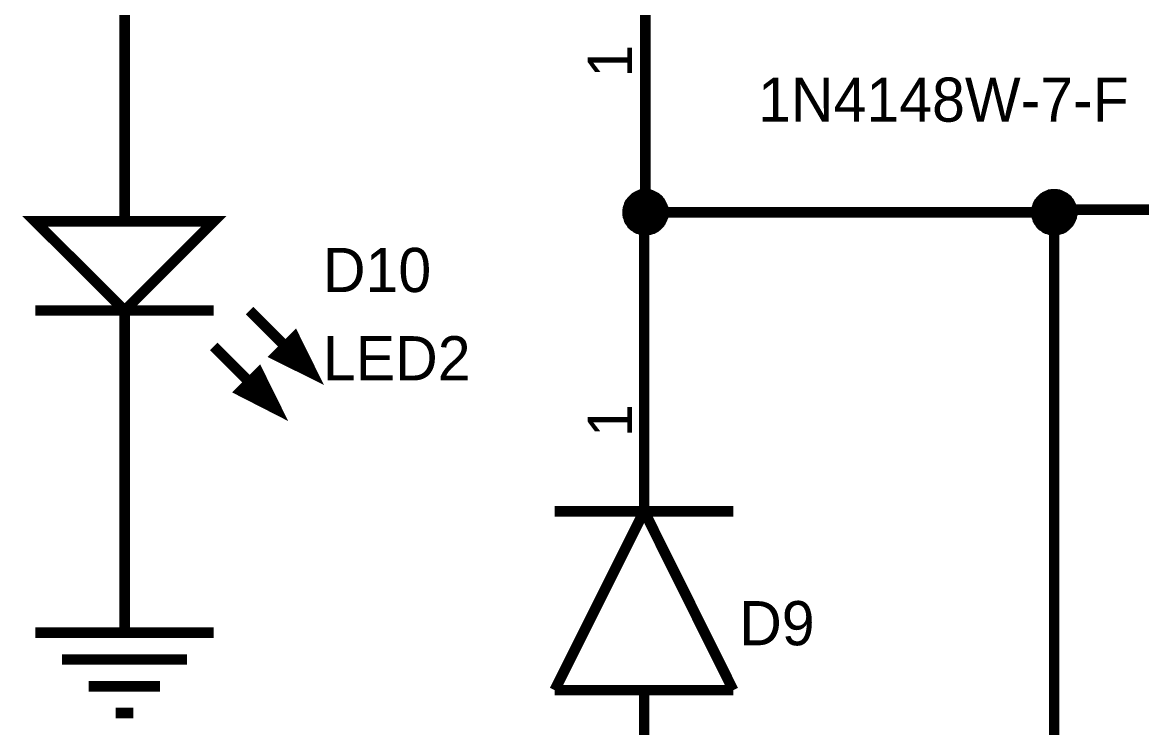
# Model space of a CAD drawing. Header units: millimetres. Extents: x 0 to 800, y 0 to 567.
# Drawn here: x 187.86 to 219.66, y 294.22 to 314.25 of the extents above; entities that cross this region are included whole.
import ezdxf

# ---------------------------------------------------------------- set-up
doc = ezdxf.new("R2010")
doc.units = ezdxf.units.MM
doc.layers.add('Sheet', color=255, linetype='Continuous')

msp = doc.modelspace()

# ---------------------------------------------------------------- linework, layer by layer
at = {"layer": 'Sheet'}
for points, const_width in [([(205.558, 315.576), (205.558, 310.492)], 0.3), ([(190.763, 313.684), (190.763, 314.949)], 0.3), ([(190.763, 308.599), (190.763, 313.684)], 0.3), ([(225.045, 313.392), (225.045, 308.935), (217.172, 308.935), (217.172, 308.857), (217.172, 258.056), (217.172, 241), (222.01, 241)], 0.3), ([(205.558, 310.492), (205.558, 308.857)], 0.3), ([(205.054, 308.857), (205.054, 308.879), (205.054, 308.913), (205.065, 308.935), (205.065, 308.957), (205.065, 308.98), (205.076, 309.013), (205.087, 309.036), (205.098, 309.058), (205.098, 309.081), (205.11, 309.103), (205.121, 309.125), (205.143, 309.148), (205.154, 309.159), (205.166, 309.181), (205.188, 309.204), (205.199, 309.215), (205.222, 309.237), (205.233, 309.249), (205.255, 309.271), (205.278, 309.282), (205.3, 309.293), (205.311, 309.305), (205.334, 309.316), (205.356, 309.327), (205.378, 309.338), (205.412, 309.349), (205.434, 309.361), (205.457, 309.361), (205.479, 309.361), (205.502, 309.372), (205.535, 309.372), (205.558, 309.372)], 0.3), ([(205.054, 308.857), (205.054, 308.879), (205.054, 308.913), (205.065, 308.935), (205.065, 308.957), (205.065, 308.98), (205.076, 309.013), (205.087, 309.036), (205.098, 309.058), (205.098, 309.081), (205.11, 309.103), (205.121, 309.125), (205.143, 309.148), (205.154, 309.159), (205.166, 309.181), (205.188, 309.204), (205.199, 309.215), (205.222, 309.237), (205.233, 309.249), (205.255, 309.271), (205.278, 309.282), (205.3, 309.293), (205.311, 309.305), (205.334, 309.316), (205.356, 309.327), (205.378, 309.338), (205.412, 309.349), (205.434, 309.361), (205.457, 309.361), (205.479, 309.361), (205.502, 309.372), (205.535, 309.372), (205.558, 309.372)], 0.3), ([(205.054, 308.857), (205.054, 308.879), (205.054, 308.913), (205.065, 308.935), (205.065, 308.957), (205.065, 308.98), (205.076, 309.013), (205.087, 309.036), (205.098, 309.058), (205.098, 309.081), (205.11, 309.103), (205.121, 309.125), (205.143, 309.148), (205.154, 309.159), (205.166, 309.181), (205.188, 309.204), (205.199, 309.215), (205.222, 309.237), (205.233, 309.249), (205.255, 309.271), (205.278, 309.282), (205.3, 309.293), (205.311, 309.305), (205.334, 309.316), (205.356, 309.327), (205.378, 309.338), (205.412, 309.349), (205.434, 309.361), (205.457, 309.361), (205.479, 309.361), (205.502, 309.372), (205.535, 309.372), (205.558, 309.372)], 0.3), ([(205.054, 308.857), (205.054, 308.879), (205.054, 308.913), (205.065, 308.935), (205.065, 308.957), (205.065, 308.98), (205.076, 309.013), (205.087, 309.036), (205.098, 309.058), (205.098, 309.081), (205.11, 309.103), (205.121, 309.125), (205.143, 309.148), (205.154, 309.159), (205.166, 309.181), (205.188, 309.204), (205.199, 309.215), (205.222, 309.237), (205.233, 309.249), (205.255, 309.271), (205.278, 309.282), (205.3, 309.293), (205.311, 309.305), (205.334, 309.316), (205.356, 309.327), (205.378, 309.338), (205.412, 309.349), (205.434, 309.361), (205.457, 309.361), (205.479, 309.361), (205.502, 309.372), (205.535, 309.372), (205.558, 309.372)], 0.3), ([(205.054, 308.857), (205.054, 308.879), (205.054, 308.913), (205.065, 308.935), (205.065, 308.957), (205.065, 308.98), (205.076, 309.013), (205.087, 309.036), (205.098, 309.058), (205.098, 309.081), (205.11, 309.103), (205.121, 309.125), (205.143, 309.148), (205.154, 309.159), (205.166, 309.181), (205.188, 309.204), (205.199, 309.215), (205.222, 309.237), (205.233, 309.249), (205.255, 309.271), (205.278, 309.282), (205.3, 309.293), (205.311, 309.305), (205.334, 309.316), (205.356, 309.327), (205.378, 309.338), (205.412, 309.349), (205.434, 309.361), (205.457, 309.361), (205.479, 309.361), (205.502, 309.372), (205.535, 309.372), (205.558, 309.372)], 0.0991), ([(205.054, 308.857), (205.054, 308.879), (205.054, 308.913), (205.065, 308.935), (205.065, 308.957), (205.065, 308.98), (205.076, 309.013), (205.087, 309.036), (205.098, 309.058), (205.098, 309.081), (205.11, 309.103), (205.121, 309.125), (205.143, 309.148), (205.154, 309.159), (205.166, 309.181), (205.188, 309.204), (205.199, 309.215), (205.222, 309.237), (205.233, 309.249), (205.255, 309.271), (205.278, 309.282), (205.3, 309.293), (205.311, 309.305), (205.334, 309.316), (205.356, 309.327), (205.378, 309.338), (205.412, 309.349), (205.434, 309.361), (205.457, 309.361), (205.479, 309.361), (205.502, 309.372), (205.535, 309.372), (205.558, 309.372)], 0.0991), ([(205.054, 308.857), (205.054, 308.879), (205.054, 308.913), (205.065, 308.935), (205.065, 308.957), (205.065, 308.98), (205.076, 309.013), (205.087, 309.036), (205.098, 309.058), (205.098, 309.081), (205.11, 309.103), (205.121, 309.125), (205.143, 309.148), (205.154, 309.159), (205.166, 309.181), (205.188, 309.204), (205.199, 309.215), (205.222, 309.237), (205.233, 309.249), (205.255, 309.271), (205.278, 309.282), (205.3, 309.293), (205.311, 309.305), (205.334, 309.316), (205.356, 309.327), (205.378, 309.338), (205.412, 309.349), (205.434, 309.361), (205.457, 309.361), (205.479, 309.361), (205.502, 309.372), (205.535, 309.372), (205.558, 309.372)], 0.0991), ([(205.054, 308.857), (205.054, 308.879), (205.054, 308.913), (205.065, 308.935), (205.065, 308.957), (205.065, 308.98), (205.076, 309.013), (205.087, 309.036), (205.098, 309.058), (205.098, 309.081), (205.11, 309.103), (205.121, 309.125), (205.143, 309.148), (205.154, 309.159), (205.166, 309.181), (205.188, 309.204), (205.199, 309.215), (205.222, 309.237), (205.233, 309.249), (205.255, 309.271), (205.278, 309.282), (205.3, 309.293), (205.311, 309.305), (205.334, 309.316), (205.356, 309.327), (205.378, 309.338), (205.412, 309.349), (205.434, 309.361), (205.457, 309.361), (205.479, 309.361), (205.502, 309.372), (205.535, 309.372), (205.558, 309.372)], 0.0991), ([(205.558, 309.372), (205.558, 309.372)], 0.3), ([(205.558, 309.372), (205.58, 309.372), (205.614, 309.372), (205.636, 309.361), (205.658, 309.361), (205.681, 309.361), (205.714, 309.349), (205.737, 309.338), (205.759, 309.327), (205.782, 309.316), (205.804, 309.305), (205.826, 309.293), (205.849, 309.282), (205.86, 309.271), (205.882, 309.249), (205.905, 309.237), (205.916, 309.215), (205.938, 309.204), (205.95, 309.181), (205.972, 309.159), (205.983, 309.148), (205.994, 309.125), (206.006, 309.103), (206.017, 309.081), (206.028, 309.058), (206.039, 309.036), (206.05, 309.013), (206.062, 308.98), (206.062, 308.957), (206.062, 308.935), (206.073, 308.913), (206.073, 308.879), (206.073, 308.857)], 0.3), ([(205.558, 309.372), (205.558, 309.372)], 0.3), ([(205.558, 309.372), (205.58, 309.372), (205.614, 309.372), (205.636, 309.361), (205.658, 309.361), (205.681, 309.361), (205.714, 309.349), (205.737, 309.338), (205.759, 309.327), (205.782, 309.316), (205.804, 309.305), (205.826, 309.293), (205.849, 309.282), (205.86, 309.271), (205.882, 309.249), (205.905, 309.237), (205.916, 309.215), (205.938, 309.204), (205.95, 309.181), (205.972, 309.159), (205.983, 309.148), (205.994, 309.125), (206.006, 309.103), (206.017, 309.081), (206.028, 309.058), (206.039, 309.036), (206.05, 309.013), (206.062, 308.98), (206.062, 308.957), (206.062, 308.935), (206.073, 308.913), (206.073, 308.879), (206.073, 308.857)], 0.3), ([(205.558, 309.372), (205.558, 309.372)], 0.3), ([(205.558, 309.372), (205.58, 309.372), (205.614, 309.372), (205.636, 309.361), (205.658, 309.361), (205.681, 309.361), (205.714, 309.349), (205.737, 309.338), (205.759, 309.327), (205.782, 309.316), (205.804, 309.305), (205.826, 309.293), (205.849, 309.282), (205.86, 309.271), (205.882, 309.249), (205.905, 309.237), (205.916, 309.215), (205.938, 309.204), (205.95, 309.181), (205.972, 309.159), (205.983, 309.148), (205.994, 309.125), (206.006, 309.103), (206.017, 309.081), (206.028, 309.058), (206.039, 309.036), (206.05, 309.013), (206.062, 308.98), (206.062, 308.957), (206.062, 308.935), (206.073, 308.913), (206.073, 308.879), (206.073, 308.857)], 0.3), ([(205.558, 309.372), (205.558, 309.372)], 0.3), ([(205.558, 309.372), (205.58, 309.372), (205.614, 309.372), (205.636, 309.361), (205.658, 309.361), (205.681, 309.361), (205.714, 309.349), (205.737, 309.338), (205.759, 309.327), (205.782, 309.316), (205.804, 309.305), (205.826, 309.293), (205.849, 309.282), (205.86, 309.271), (205.882, 309.249), (205.905, 309.237), (205.916, 309.215), (205.938, 309.204), (205.95, 309.181), (205.972, 309.159), (205.983, 309.148), (205.994, 309.125), (206.006, 309.103), (206.017, 309.081), (206.028, 309.058), (206.039, 309.036), (206.05, 309.013), (206.062, 308.98), (206.062, 308.957), (206.062, 308.935), (206.073, 308.913), (206.073, 308.879), (206.073, 308.857)], 0.3), ([(205.558, 309.372), (205.558, 309.372)], 0.0991), ([(205.558, 309.372), (205.58, 309.372), (205.614, 309.372), (205.636, 309.361), (205.658, 309.361), (205.681, 309.361), (205.714, 309.349), (205.737, 309.338), (205.759, 309.327), (205.782, 309.316), (205.804, 309.305), (205.826, 309.293), (205.849, 309.282), (205.86, 309.271), (205.882, 309.249), (205.905, 309.237), (205.916, 309.215), (205.938, 309.204), (205.95, 309.181), (205.972, 309.159), (205.983, 309.148), (205.994, 309.125), (206.006, 309.103), (206.017, 309.081), (206.028, 309.058), (206.039, 309.036), (206.05, 309.013), (206.062, 308.98), (206.062, 308.957), (206.062, 308.935), (206.073, 308.913), (206.073, 308.879), (206.073, 308.857)], 0.0991), ([(205.558, 309.372), (205.558, 309.372)], 0.0991), ([(205.558, 309.372), (205.58, 309.372), (205.614, 309.372), (205.636, 309.361), (205.658, 309.361), (205.681, 309.361), (205.714, 309.349), (205.737, 309.338), (205.759, 309.327), (205.782, 309.316), (205.804, 309.305), (205.826, 309.293), (205.849, 309.282), (205.86, 309.271), (205.882, 309.249), (205.905, 309.237), (205.916, 309.215), (205.938, 309.204), (205.95, 309.181), (205.972, 309.159), (205.983, 309.148), (205.994, 309.125), (206.006, 309.103), (206.017, 309.081), (206.028, 309.058), (206.039, 309.036), (206.05, 309.013), (206.062, 308.98), (206.062, 308.957), (206.062, 308.935), (206.073, 308.913), (206.073, 308.879), (206.073, 308.857)], 0.0991), ([(205.558, 309.372), (205.558, 309.372)], 0.0991), ([(205.558, 309.372), (205.58, 309.372), (205.614, 309.372), (205.636, 309.361), (205.658, 309.361), (205.681, 309.361), (205.714, 309.349), (205.737, 309.338), (205.759, 309.327), (205.782, 309.316), (205.804, 309.305), (205.826, 309.293), (205.849, 309.282), (205.86, 309.271), (205.882, 309.249), (205.905, 309.237), (205.916, 309.215), (205.938, 309.204), (205.95, 309.181), (205.972, 309.159), (205.983, 309.148), (205.994, 309.125), (206.006, 309.103), (206.017, 309.081), (206.028, 309.058), (206.039, 309.036), (206.05, 309.013), (206.062, 308.98), (206.062, 308.957), (206.062, 308.935), (206.073, 308.913), (206.073, 308.879), (206.073, 308.857)], 0.0991), ([(205.558, 309.372), (205.558, 309.372)], 0.0991), ([(205.558, 309.372), (205.58, 309.372), (205.614, 309.372), (205.636, 309.361), (205.658, 309.361), (205.681, 309.361), (205.714, 309.349), (205.737, 309.338), (205.759, 309.327), (205.782, 309.316), (205.804, 309.305), (205.826, 309.293), (205.849, 309.282), (205.86, 309.271), (205.882, 309.249), (205.905, 309.237), (205.916, 309.215), (205.938, 309.204), (205.95, 309.181), (205.972, 309.159), (205.983, 309.148), (205.994, 309.125), (206.006, 309.103), (206.017, 309.081), (206.028, 309.058), (206.039, 309.036), (206.05, 309.013), (206.062, 308.98), (206.062, 308.957), (206.062, 308.935), (206.073, 308.913), (206.073, 308.879), (206.073, 308.857)], 0.0991), ([(216.668, 308.857), (216.668, 308.879), (216.668, 308.913), (216.679, 308.935), (216.679, 308.957), (216.679, 308.98), (216.69, 309.013), (216.701, 309.036), (216.712, 309.058), (216.712, 309.081), (216.724, 309.103), (216.735, 309.125), (216.757, 309.148), (216.768, 309.159), (216.78, 309.181), (216.802, 309.204), (216.813, 309.215), (216.836, 309.237), (216.847, 309.249), (216.869, 309.271), (216.892, 309.282), (216.914, 309.293), (216.925, 309.305), (216.948, 309.316), (216.97, 309.327), (216.992, 309.338), (217.026, 309.349), (217.048, 309.361), (217.071, 309.361), (217.093, 309.361), (217.116, 309.372), (217.149, 309.372), (217.172, 309.372)], 0.3), ([(216.668, 308.857), (216.668, 308.879), (216.668, 308.913), (216.679, 308.935), (216.679, 308.957), (216.679, 308.98), (216.69, 309.013), (216.701, 309.036), (216.712, 309.058), (216.712, 309.081), (216.724, 309.103), (216.735, 309.125), (216.757, 309.148), (216.768, 309.159), (216.78, 309.181), (216.802, 309.204), (216.813, 309.215), (216.836, 309.237), (216.847, 309.249), (216.869, 309.271), (216.892, 309.282), (216.914, 309.293), (216.925, 309.305), (216.948, 309.316), (216.97, 309.327), (216.992, 309.338), (217.026, 309.349), (217.048, 309.361), (217.071, 309.361), (217.093, 309.361), (217.116, 309.372), (217.149, 309.372), (217.172, 309.372)], 0.3), ([(216.668, 308.857), (216.668, 308.879), (216.668, 308.913), (216.679, 308.935), (216.679, 308.957), (216.679, 308.98), (216.69, 309.013), (216.701, 309.036), (216.712, 309.058), (216.712, 309.081), (216.724, 309.103), (216.735, 309.125), (216.757, 309.148), (216.768, 309.159), (216.78, 309.181), (216.802, 309.204), (216.813, 309.215), (216.836, 309.237), (216.847, 309.249), (216.869, 309.271), (216.892, 309.282), (216.914, 309.293), (216.925, 309.305), (216.948, 309.316), (216.97, 309.327), (216.992, 309.338), (217.026, 309.349), (217.048, 309.361), (217.071, 309.361), (217.093, 309.361), (217.116, 309.372), (217.149, 309.372), (217.172, 309.372)], 0.3), ([(216.668, 308.857), (216.668, 308.879), (216.668, 308.913), (216.679, 308.935), (216.679, 308.957), (216.679, 308.98), (216.69, 309.013), (216.701, 309.036), (216.712, 309.058), (216.712, 309.081), (216.724, 309.103), (216.735, 309.125), (216.757, 309.148), (216.768, 309.159), (216.78, 309.181), (216.802, 309.204), (216.813, 309.215), (216.836, 309.237), (216.847, 309.249), (216.869, 309.271), (216.892, 309.282), (216.914, 309.293), (216.925, 309.305), (216.948, 309.316), (216.97, 309.327), (216.992, 309.338), (217.026, 309.349), (217.048, 309.361), (217.071, 309.361), (217.093, 309.361), (217.116, 309.372), (217.149, 309.372), (217.172, 309.372)], 0.3), ([(216.668, 308.857), (216.668, 308.879), (216.668, 308.913), (216.679, 308.935), (216.679, 308.957), (216.679, 308.98), (216.69, 309.013), (216.701, 309.036), (216.712, 309.058), (216.712, 309.081), (216.724, 309.103), (216.735, 309.125), (216.757, 309.148), (216.768, 309.159), (216.78, 309.181), (216.802, 309.204), (216.813, 309.215), (216.836, 309.237), (216.847, 309.249), (216.869, 309.271), (216.892, 309.282), (216.914, 309.293), (216.925, 309.305), (216.948, 309.316), (216.97, 309.327), (216.992, 309.338), (217.026, 309.349), (217.048, 309.361), (217.071, 309.361), (217.093, 309.361), (217.116, 309.372), (217.149, 309.372), (217.172, 309.372)], 0.0991), ([(216.668, 308.857), (216.668, 308.879), (216.668, 308.913), (216.679, 308.935), (216.679, 308.957), (216.679, 308.98), (216.69, 309.013), (216.701, 309.036), (216.712, 309.058), (216.712, 309.081), (216.724, 309.103), (216.735, 309.125), (216.757, 309.148), (216.768, 309.159), (216.78, 309.181), (216.802, 309.204), (216.813, 309.215), (216.836, 309.237), (216.847, 309.249), (216.869, 309.271), (216.892, 309.282), (216.914, 309.293), (216.925, 309.305), (216.948, 309.316), (216.97, 309.327), (216.992, 309.338), (217.026, 309.349), (217.048, 309.361), (217.071, 309.361), (217.093, 309.361), (217.116, 309.372), (217.149, 309.372), (217.172, 309.372)], 0.0991), ([(216.668, 308.857), (216.668, 308.879), (216.668, 308.913), (216.679, 308.935), (216.679, 308.957), (216.679, 308.98), (216.69, 309.013), (216.701, 309.036), (216.712, 309.058), (216.712, 309.081), (216.724, 309.103), (216.735, 309.125), (216.757, 309.148), (216.768, 309.159), (216.78, 309.181), (216.802, 309.204), (216.813, 309.215), (216.836, 309.237), (216.847, 309.249), (216.869, 309.271), (216.892, 309.282), (216.914, 309.293), (216.925, 309.305), (216.948, 309.316), (216.97, 309.327), (216.992, 309.338), (217.026, 309.349), (217.048, 309.361), (217.071, 309.361), (217.093, 309.361), (217.116, 309.372), (217.149, 309.372), (217.172, 309.372)], 0.0991), ([(216.668, 308.857), (216.668, 308.879), (216.668, 308.913), (216.679, 308.935), (216.679, 308.957), (216.679, 308.98), (216.69, 309.013), (216.701, 309.036), (216.712, 309.058), (216.712, 309.081), (216.724, 309.103), (216.735, 309.125), (216.757, 309.148), (216.768, 309.159), (216.78, 309.181), (216.802, 309.204), (216.813, 309.215), (216.836, 309.237), (216.847, 309.249), (216.869, 309.271), (216.892, 309.282), (216.914, 309.293), (216.925, 309.305), (216.948, 309.316), (216.97, 309.327), (216.992, 309.338), (217.026, 309.349), (217.048, 309.361), (217.071, 309.361), (217.093, 309.361), (217.116, 309.372), (217.149, 309.372), (217.172, 309.372)], 0.0991), ([(217.172, 309.372), (217.172, 309.372)], 0.3), ([(217.172, 309.372), (217.194, 309.372), (217.228, 309.372), (217.25, 309.361), (217.272, 309.361), (217.295, 309.361), (217.328, 309.349), (217.351, 309.338), (217.373, 309.327), (217.396, 309.316), (217.418, 309.305), (217.44, 309.293), (217.463, 309.282), (217.474, 309.271), (217.496, 309.249), (217.519, 309.237), (217.53, 309.215), (217.552, 309.204), (217.564, 309.181), (217.586, 309.159), (217.597, 309.148), (217.608, 309.125), (217.62, 309.103), (217.631, 309.081), (217.642, 309.058), (217.653, 309.036), (217.664, 309.013), (217.676, 308.98), (217.676, 308.957), (217.676, 308.935), (217.687, 308.913), (217.687, 308.879), (217.687, 308.857)], 0.3), ([(217.172, 309.372), (217.172, 309.372)], 0.3), ([(217.172, 309.372), (217.194, 309.372), (217.228, 309.372), (217.25, 309.361), (217.272, 309.361), (217.295, 309.361), (217.328, 309.349), (217.351, 309.338), (217.373, 309.327), (217.396, 309.316), (217.418, 309.305), (217.44, 309.293), (217.463, 309.282), (217.474, 309.271), (217.496, 309.249), (217.519, 309.237), (217.53, 309.215), (217.552, 309.204), (217.564, 309.181), (217.586, 309.159), (217.597, 309.148), (217.608, 309.125), (217.62, 309.103), (217.631, 309.081), (217.642, 309.058), (217.653, 309.036), (217.664, 309.013), (217.676, 308.98), (217.676, 308.957), (217.676, 308.935), (217.687, 308.913), (217.687, 308.879), (217.687, 308.857)], 0.3), ([(217.172, 309.372), (217.172, 309.372)], 0.3), ([(217.172, 309.372), (217.194, 309.372), (217.228, 309.372), (217.25, 309.361), (217.272, 309.361), (217.295, 309.361), (217.328, 309.349), (217.351, 309.338), (217.373, 309.327), (217.396, 309.316), (217.418, 309.305), (217.44, 309.293), (217.463, 309.282), (217.474, 309.271), (217.496, 309.249), (217.519, 309.237), (217.53, 309.215), (217.552, 309.204), (217.564, 309.181), (217.586, 309.159), (217.597, 309.148), (217.608, 309.125), (217.62, 309.103), (217.631, 309.081), (217.642, 309.058), (217.653, 309.036), (217.664, 309.013), (217.676, 308.98), (217.676, 308.957), (217.676, 308.935), (217.687, 308.913), (217.687, 308.879), (217.687, 308.857)], 0.3), ([(217.172, 309.372), (217.172, 309.372)], 0.3), ([(217.172, 309.372), (217.194, 309.372), (217.228, 309.372), (217.25, 309.361), (217.272, 309.361), (217.295, 309.361), (217.328, 309.349), (217.351, 309.338), (217.373, 309.327), (217.396, 309.316), (217.418, 309.305), (217.44, 309.293), (217.463, 309.282), (217.474, 309.271), (217.496, 309.249), (217.519, 309.237), (217.53, 309.215), (217.552, 309.204), (217.564, 309.181), (217.586, 309.159), (217.597, 309.148), (217.608, 309.125), (217.62, 309.103), (217.631, 309.081), (217.642, 309.058), (217.653, 309.036), (217.664, 309.013), (217.676, 308.98), (217.676, 308.957), (217.676, 308.935), (217.687, 308.913), (217.687, 308.879), (217.687, 308.857)], 0.3), ([(217.172, 309.372), (217.172, 309.372)], 0.0991), ([(217.172, 309.372), (217.194, 309.372), (217.228, 309.372), (217.25, 309.361), (217.272, 309.361), (217.295, 309.361), (217.328, 309.349), (217.351, 309.338), (217.373, 309.327), (217.396, 309.316), (217.418, 309.305), (217.44, 309.293), (217.463, 309.282), (217.474, 309.271), (217.496, 309.249), (217.519, 309.237), (217.53, 309.215), (217.552, 309.204), (217.564, 309.181), (217.586, 309.159), (217.597, 309.148), (217.608, 309.125), (217.62, 309.103), (217.631, 309.081), (217.642, 309.058), (217.653, 309.036), (217.664, 309.013), (217.676, 308.98), (217.676, 308.957), (217.676, 308.935), (217.687, 308.913), (217.687, 308.879), (217.687, 308.857)], 0.0991), ([(217.172, 309.372), (217.172, 309.372)], 0.0991), ([(217.172, 309.372), (217.194, 309.372), (217.228, 309.372), (217.25, 309.361), (217.272, 309.361), (217.295, 309.361), (217.328, 309.349), (217.351, 309.338), (217.373, 309.327), (217.396, 309.316), (217.418, 309.305), (217.44, 309.293), (217.463, 309.282), (217.474, 309.271), (217.496, 309.249), (217.519, 309.237), (217.53, 309.215), (217.552, 309.204), (217.564, 309.181), (217.586, 309.159), (217.597, 309.148), (217.608, 309.125), (217.62, 309.103), (217.631, 309.081), (217.642, 309.058), (217.653, 309.036), (217.664, 309.013), (217.676, 308.98), (217.676, 308.957), (217.676, 308.935), (217.687, 308.913), (217.687, 308.879), (217.687, 308.857)], 0.0991), ([(217.172, 309.372), (217.172, 309.372)], 0.0991), ([(217.172, 309.372), (217.194, 309.372), (217.228, 309.372), (217.25, 309.361), (217.272, 309.361), (217.295, 309.361), (217.328, 309.349), (217.351, 309.338), (217.373, 309.327), (217.396, 309.316), (217.418, 309.305), (217.44, 309.293), (217.463, 309.282), (217.474, 309.271), (217.496, 309.249), (217.519, 309.237), (217.53, 309.215), (217.552, 309.204), (217.564, 309.181), (217.586, 309.159), (217.597, 309.148), (217.608, 309.125), (217.62, 309.103), (217.631, 309.081), (217.642, 309.058), (217.653, 309.036), (217.664, 309.013), (217.676, 308.98), (217.676, 308.957), (217.676, 308.935), (217.687, 308.913), (217.687, 308.879), (217.687, 308.857)], 0.0991), ([(217.172, 309.372), (217.172, 309.372)], 0.0991), ([(217.172, 309.372), (217.194, 309.372), (217.228, 309.372), (217.25, 309.361), (217.272, 309.361), (217.295, 309.361), (217.328, 309.349), (217.351, 309.338), (217.373, 309.327), (217.396, 309.316), (217.418, 309.305), (217.44, 309.293), (217.463, 309.282), (217.474, 309.271), (217.496, 309.249), (217.519, 309.237), (217.53, 309.215), (217.552, 309.204), (217.564, 309.181), (217.586, 309.159), (217.597, 309.148), (217.608, 309.125), (217.62, 309.103), (217.631, 309.081), (217.642, 309.058), (217.653, 309.036), (217.664, 309.013), (217.676, 308.98), (217.676, 308.957), (217.676, 308.935), (217.687, 308.913), (217.687, 308.879), (217.687, 308.857)], 0.0991), ([(205.558, 308.353), (205.535, 308.353), (205.502, 308.353), (205.479, 308.364), (205.457, 308.364), (205.434, 308.364), (205.412, 308.375), (205.378, 308.386), (205.356, 308.397), (205.334, 308.397), (205.311, 308.409), (205.3, 308.42), (205.278, 308.442), (205.255, 308.453), (205.233, 308.465), (205.222, 308.487), (205.199, 308.498), (205.188, 308.521), (205.166, 308.532), (205.154, 308.554), (205.143, 308.577), (205.121, 308.599), (205.11, 308.61), (205.098, 308.633), (205.098, 308.655), (205.087, 308.677), (205.076, 308.711), (205.065, 308.733), (205.065, 308.756), (205.065, 308.778), (205.054, 308.801), (205.054, 308.834), (205.054, 308.857)], 0.3), ([(205.054, 308.857), (205.054, 308.857)], 0.3), ([(205.558, 308.353), (205.535, 308.353), (205.502, 308.353), (205.479, 308.364), (205.457, 308.364), (205.434, 308.364), (205.412, 308.375), (205.378, 308.386), (205.356, 308.397), (205.334, 308.397), (205.311, 308.409), (205.3, 308.42), (205.278, 308.442), (205.255, 308.453), (205.233, 308.465), (205.222, 308.487), (205.199, 308.498), (205.188, 308.521), (205.166, 308.532), (205.154, 308.554), (205.143, 308.577), (205.121, 308.599), (205.11, 308.61), (205.098, 308.633), (205.098, 308.655), (205.087, 308.677), (205.076, 308.711), (205.065, 308.733), (205.065, 308.756), (205.065, 308.778), (205.054, 308.801), (205.054, 308.834), (205.054, 308.857)], 0.3), ([(205.054, 308.857), (205.054, 308.857)], 0.3), ([(205.558, 308.353), (205.535, 308.353), (205.502, 308.353), (205.479, 308.364), (205.457, 308.364), (205.434, 308.364), (205.412, 308.375), (205.378, 308.386), (205.356, 308.397), (205.334, 308.397), (205.311, 308.409), (205.3, 308.42), (205.278, 308.442), (205.255, 308.453), (205.233, 308.465), (205.222, 308.487), (205.199, 308.498), (205.188, 308.521), (205.166, 308.532), (205.154, 308.554), (205.143, 308.577), (205.121, 308.599), (205.11, 308.61), (205.098, 308.633), (205.098, 308.655), (205.087, 308.677), (205.076, 308.711), (205.065, 308.733), (205.065, 308.756), (205.065, 308.778), (205.054, 308.801), (205.054, 308.834), (205.054, 308.857)], 0.3), ([(205.054, 308.857), (205.054, 308.857)], 0.3), ([(205.558, 308.353), (205.535, 308.353), (205.502, 308.353), (205.479, 308.364), (205.457, 308.364), (205.434, 308.364), (205.412, 308.375), (205.378, 308.386), (205.356, 308.397), (205.334, 308.397), (205.311, 308.409), (205.3, 308.42), (205.278, 308.442), (205.255, 308.453), (205.233, 308.465), (205.222, 308.487), (205.199, 308.498), (205.188, 308.521), (205.166, 308.532), (205.154, 308.554), (205.143, 308.577), (205.121, 308.599), (205.11, 308.61), (205.098, 308.633), (205.098, 308.655), (205.087, 308.677), (205.076, 308.711), (205.065, 308.733), (205.065, 308.756), (205.065, 308.778), (205.054, 308.801), (205.054, 308.834), (205.054, 308.857)], 0.3), ([(205.054, 308.857), (205.054, 308.857)], 0.3), ([(205.558, 308.353), (205.535, 308.353), (205.502, 308.353), (205.479, 308.364), (205.457, 308.364), (205.434, 308.364), (205.412, 308.375), (205.378, 308.386), (205.356, 308.397), (205.334, 308.397), (205.311, 308.409), (205.3, 308.42), (205.278, 308.442), (205.255, 308.453), (205.233, 308.465), (205.222, 308.487), (205.199, 308.498), (205.188, 308.521), (205.166, 308.532), (205.154, 308.554), (205.143, 308.577), (205.121, 308.599), (205.11, 308.61), (205.098, 308.633), (205.098, 308.655), (205.087, 308.677), (205.076, 308.711), (205.065, 308.733), (205.065, 308.756), (205.065, 308.778), (205.054, 308.801), (205.054, 308.834), (205.054, 308.857)], 0.0991), ([(205.054, 308.857), (205.054, 308.857)], 0.0991), ([(205.558, 308.353), (205.535, 308.353), (205.502, 308.353), (205.479, 308.364), (205.457, 308.364), (205.434, 308.364), (205.412, 308.375), (205.378, 308.386), (205.356, 308.397), (205.334, 308.397), (205.311, 308.409), (205.3, 308.42), (205.278, 308.442), (205.255, 308.453), (205.233, 308.465), (205.222, 308.487), (205.199, 308.498), (205.188, 308.521), (205.166, 308.532), (205.154, 308.554), (205.143, 308.577), (205.121, 308.599), (205.11, 308.61), (205.098, 308.633), (205.098, 308.655), (205.087, 308.677), (205.076, 308.711), (205.065, 308.733), (205.065, 308.756), (205.065, 308.778), (205.054, 308.801), (205.054, 308.834), (205.054, 308.857)], 0.0991), ([(205.054, 308.857), (205.054, 308.857)], 0.0991), ([(205.558, 308.353), (205.535, 308.353), (205.502, 308.353), (205.479, 308.364), (205.457, 308.364), (205.434, 308.364), (205.412, 308.375), (205.378, 308.386), (205.356, 308.397), (205.334, 308.397), (205.311, 308.409), (205.3, 308.42), (205.278, 308.442), (205.255, 308.453), (205.233, 308.465), (205.222, 308.487), (205.199, 308.498), (205.188, 308.521), (205.166, 308.532), (205.154, 308.554), (205.143, 308.577), (205.121, 308.599), (205.11, 308.61), (205.098, 308.633), (205.098, 308.655), (205.087, 308.677), (205.076, 308.711), (205.065, 308.733), (205.065, 308.756), (205.065, 308.778), (205.054, 308.801), (205.054, 308.834), (205.054, 308.857)], 0.0991), ([(205.054, 308.857), (205.054, 308.857)], 0.0991), ([(205.558, 308.353), (205.535, 308.353), (205.502, 308.353), (205.479, 308.364), (205.457, 308.364), (205.434, 308.364), (205.412, 308.375), (205.378, 308.386), (205.356, 308.397), (205.334, 308.397), (205.311, 308.409), (205.3, 308.42), (205.278, 308.442), (205.255, 308.453), (205.233, 308.465), (205.222, 308.487), (205.199, 308.498), (205.188, 308.521), (205.166, 308.532), (205.154, 308.554), (205.143, 308.577), (205.121, 308.599), (205.11, 308.61), (205.098, 308.633), (205.098, 308.655), (205.087, 308.677), (205.076, 308.711), (205.065, 308.733), (205.065, 308.756), (205.065, 308.778), (205.054, 308.801), (205.054, 308.834), (205.054, 308.857)], 0.0991), ([(205.054, 308.857), (205.054, 308.857)], 0.0991), ([(205.524, 305.452), (205.524, 308.857), (205.558, 308.857), (217.172, 308.857)], 0.3), ([(206.073, 308.857), (206.073, 308.834), (206.073, 308.801), (206.062, 308.778), (206.062, 308.756), (206.062, 308.733), (206.05, 308.711), (206.039, 308.677), (206.028, 308.655), (206.017, 308.633), (206.006, 308.61), (205.994, 308.599), (205.983, 308.577), (205.972, 308.554), (205.95, 308.532), (205.938, 308.521), (205.916, 308.498), (205.905, 308.487), (205.882, 308.465), (205.86, 308.453), (205.849, 308.442), (205.826, 308.42), (205.804, 308.409), (205.782, 308.397), (205.759, 308.397), (205.737, 308.386), (205.714, 308.375), (205.681, 308.364), (205.658, 308.364), (205.636, 308.364), (205.614, 308.353), (205.58, 308.353), (205.558, 308.353)], 0.3), ([(206.073, 308.857), (206.073, 308.834), (206.073, 308.801), (206.062, 308.778), (206.062, 308.756), (206.062, 308.733), (206.05, 308.711), (206.039, 308.677), (206.028, 308.655), (206.017, 308.633), (206.006, 308.61), (205.994, 308.599), (205.983, 308.577), (205.972, 308.554), (205.95, 308.532), (205.938, 308.521), (205.916, 308.498), (205.905, 308.487), (205.882, 308.465), (205.86, 308.453), (205.849, 308.442), (205.826, 308.42), (205.804, 308.409), (205.782, 308.397), (205.759, 308.397), (205.737, 308.386), (205.714, 308.375), (205.681, 308.364), (205.658, 308.364), (205.636, 308.364), (205.614, 308.353), (205.58, 308.353), (205.558, 308.353)], 0.3), ([(206.073, 308.857), (206.073, 308.834), (206.073, 308.801), (206.062, 308.778), (206.062, 308.756), (206.062, 308.733), (206.05, 308.711), (206.039, 308.677), (206.028, 308.655), (206.017, 308.633), (206.006, 308.61), (205.994, 308.599), (205.983, 308.577), (205.972, 308.554), (205.95, 308.532), (205.938, 308.521), (205.916, 308.498), (205.905, 308.487), (205.882, 308.465), (205.86, 308.453), (205.849, 308.442), (205.826, 308.42), (205.804, 308.409), (205.782, 308.397), (205.759, 308.397), (205.737, 308.386), (205.714, 308.375), (205.681, 308.364), (205.658, 308.364), (205.636, 308.364), (205.614, 308.353), (205.58, 308.353), (205.558, 308.353)], 0.3), ([(206.073, 308.857), (206.073, 308.834), (206.073, 308.801), (206.062, 308.778), (206.062, 308.756), (206.062, 308.733), (206.05, 308.711), (206.039, 308.677), (206.028, 308.655), (206.017, 308.633), (206.006, 308.61), (205.994, 308.599), (205.983, 308.577), (205.972, 308.554), (205.95, 308.532), (205.938, 308.521), (205.916, 308.498), (205.905, 308.487), (205.882, 308.465), (205.86, 308.453), (205.849, 308.442), (205.826, 308.42), (205.804, 308.409), (205.782, 308.397), (205.759, 308.397), (205.737, 308.386), (205.714, 308.375), (205.681, 308.364), (205.658, 308.364), (205.636, 308.364), (205.614, 308.353), (205.58, 308.353), (205.558, 308.353)], 0.3), ([(206.073, 308.857), (206.073, 308.834), (206.073, 308.801), (206.062, 308.778), (206.062, 308.756), (206.062, 308.733), (206.05, 308.711), (206.039, 308.677), (206.028, 308.655), (206.017, 308.633), (206.006, 308.61), (205.994, 308.599), (205.983, 308.577), (205.972, 308.554), (205.95, 308.532), (205.938, 308.521), (205.916, 308.498), (205.905, 308.487), (205.882, 308.465), (205.86, 308.453), (205.849, 308.442), (205.826, 308.42), (205.804, 308.409), (205.782, 308.397), (205.759, 308.397), (205.737, 308.386), (205.714, 308.375), (205.681, 308.364), (205.658, 308.364), (205.636, 308.364), (205.614, 308.353), (205.58, 308.353), (205.558, 308.353)], 0.0991), ([(206.073, 308.857), (206.073, 308.834), (206.073, 308.801), (206.062, 308.778), (206.062, 308.756), (206.062, 308.733), (206.05, 308.711), (206.039, 308.677), (206.028, 308.655), (206.017, 308.633), (206.006, 308.61), (205.994, 308.599), (205.983, 308.577), (205.972, 308.554), (205.95, 308.532), (205.938, 308.521), (205.916, 308.498), (205.905, 308.487), (205.882, 308.465), (205.86, 308.453), (205.849, 308.442), (205.826, 308.42), (205.804, 308.409), (205.782, 308.397), (205.759, 308.397), (205.737, 308.386), (205.714, 308.375), (205.681, 308.364), (205.658, 308.364), (205.636, 308.364), (205.614, 308.353), (205.58, 308.353), (205.558, 308.353)], 0.0991), ([(206.073, 308.857), (206.073, 308.834), (206.073, 308.801), (206.062, 308.778), (206.062, 308.756), (206.062, 308.733), (206.05, 308.711), (206.039, 308.677), (206.028, 308.655), (206.017, 308.633), (206.006, 308.61), (205.994, 308.599), (205.983, 308.577), (205.972, 308.554), (205.95, 308.532), (205.938, 308.521), (205.916, 308.498), (205.905, 308.487), (205.882, 308.465), (205.86, 308.453), (205.849, 308.442), (205.826, 308.42), (205.804, 308.409), (205.782, 308.397), (205.759, 308.397), (205.737, 308.386), (205.714, 308.375), (205.681, 308.364), (205.658, 308.364), (205.636, 308.364), (205.614, 308.353), (205.58, 308.353), (205.558, 308.353)], 0.0991), ([(206.073, 308.857), (206.073, 308.834), (206.073, 308.801), (206.062, 308.778), (206.062, 308.756), (206.062, 308.733), (206.05, 308.711), (206.039, 308.677), (206.028, 308.655), (206.017, 308.633), (206.006, 308.61), (205.994, 308.599), (205.983, 308.577), (205.972, 308.554), (205.95, 308.532), (205.938, 308.521), (205.916, 308.498), (205.905, 308.487), (205.882, 308.465), (205.86, 308.453), (205.849, 308.442), (205.826, 308.42), (205.804, 308.409), (205.782, 308.397), (205.759, 308.397), (205.737, 308.386), (205.714, 308.375), (205.681, 308.364), (205.658, 308.364), (205.636, 308.364), (205.614, 308.353), (205.58, 308.353), (205.558, 308.353)], 0.0991), ([(206.073, 308.857), (206.073, 308.857), (206.073, 308.857), (206.073, 308.857), (206.073, 308.857), (206.073, 308.857), (206.073, 308.857), (206.073, 308.857), (206.073, 308.857), (206.073, 308.857), (206.073, 308.857), (206.073, 308.857), (206.073, 308.857), (206.073, 308.857), (206.073, 308.857), (206.073, 308.857), (206.073, 308.857), (206.073, 308.857), (206.073, 308.857), (206.073, 308.857), (206.073, 308.857), (206.073, 308.857), (206.073, 308.857), (206.073, 308.857), (206.073, 308.857), (206.073, 308.857), (206.073, 308.857), (206.073, 308.857), (206.073, 308.857), (206.073, 308.857), (206.073, 308.857), (206.073, 308.857), (206.073, 308.857)], 0.3), ([(206.073, 308.857), (206.073, 308.857)], 0.3), ([(206.073, 308.857), (206.073, 308.857), (206.073, 308.857), (206.073, 308.857), (206.073, 308.857), (206.073, 308.857), (206.073, 308.857), (206.073, 308.857), (206.073, 308.857), (206.073, 308.857), (206.073, 308.857), (206.073, 308.857), (206.073, 308.857), (206.073, 308.857), (206.073, 308.857), (206.073, 308.857), (206.073, 308.857), (206.073, 308.857), (206.073, 308.857), (206.073, 308.857), (206.073, 308.857), (206.073, 308.857), (206.073, 308.857), (206.073, 308.857), (206.073, 308.857), (206.073, 308.857), (206.073, 308.857), (206.073, 308.857), (206.073, 308.857), (206.073, 308.857), (206.073, 308.857), (206.073, 308.857), (206.073, 308.857)], 0.3), ([(206.073, 308.857), (206.073, 308.857)], 0.3), ([(206.073, 308.857), (206.073, 308.857), (206.073, 308.857), (206.073, 308.857), (206.073, 308.857), (206.073, 308.857), (206.073, 308.857), (206.073, 308.857), (206.073, 308.857), (206.073, 308.857), (206.073, 308.857), (206.073, 308.857), (206.073, 308.857), (206.073, 308.857), (206.073, 308.857), (206.073, 308.857), (206.073, 308.857), (206.073, 308.857), (206.073, 308.857), (206.073, 308.857), (206.073, 308.857), (206.073, 308.857), (206.073, 308.857), (206.073, 308.857), (206.073, 308.857), (206.073, 308.857), (206.073, 308.857), (206.073, 308.857), (206.073, 308.857), (206.073, 308.857), (206.073, 308.857), (206.073, 308.857), (206.073, 308.857)], 0.3), ([(206.073, 308.857), (206.073, 308.857)], 0.3), ([(206.073, 308.857), (206.073, 308.857), (206.073, 308.857), (206.073, 308.857), (206.073, 308.857), (206.073, 308.857), (206.073, 308.857), (206.073, 308.857), (206.073, 308.857), (206.073, 308.857), (206.073, 308.857), (206.073, 308.857), (206.073, 308.857), (206.073, 308.857), (206.073, 308.857), (206.073, 308.857), (206.073, 308.857), (206.073, 308.857), (206.073, 308.857), (206.073, 308.857), (206.073, 308.857), (206.073, 308.857), (206.073, 308.857), (206.073, 308.857), (206.073, 308.857), (206.073, 308.857), (206.073, 308.857), (206.073, 308.857), (206.073, 308.857), (206.073, 308.857), (206.073, 308.857), (206.073, 308.857), (206.073, 308.857)], 0.3), ([(206.073, 308.857), (206.073, 308.857)], 0.3), ([(206.073, 308.857), (206.073, 308.857), (206.073, 308.857), (206.073, 308.857), (206.073, 308.857), (206.073, 308.857), (206.073, 308.857), (206.073, 308.857), (206.073, 308.857), (206.073, 308.857), (206.073, 308.857), (206.073, 308.857), (206.073, 308.857), (206.073, 308.857), (206.073, 308.857), (206.073, 308.857), (206.073, 308.857), (206.073, 308.857), (206.073, 308.857), (206.073, 308.857), (206.073, 308.857), (206.073, 308.857), (206.073, 308.857), (206.073, 308.857), (206.073, 308.857), (206.073, 308.857), (206.073, 308.857), (206.073, 308.857), (206.073, 308.857), (206.073, 308.857), (206.073, 308.857), (206.073, 308.857), (206.073, 308.857)], 0.0991), ([(206.073, 308.857), (206.073, 308.857)], 0.0991), ([(206.073, 308.857), (206.073, 308.857), (206.073, 308.857), (206.073, 308.857), (206.073, 308.857), (206.073, 308.857), (206.073, 308.857), (206.073, 308.857), (206.073, 308.857), (206.073, 308.857), (206.073, 308.857), (206.073, 308.857), (206.073, 308.857), (206.073, 308.857), (206.073, 308.857), (206.073, 308.857), (206.073, 308.857), (206.073, 308.857), (206.073, 308.857), (206.073, 308.857), (206.073, 308.857), (206.073, 308.857), (206.073, 308.857), (206.073, 308.857), (206.073, 308.857), (206.073, 308.857), (206.073, 308.857), (206.073, 308.857), (206.073, 308.857), (206.073, 308.857), (206.073, 308.857), (206.073, 308.857), (206.073, 308.857)], 0.0991), ([(206.073, 308.857), (206.073, 308.857)], 0.0991), ([(206.073, 308.857), (206.073, 308.857), (206.073, 308.857), (206.073, 308.857), (206.073, 308.857), (206.073, 308.857), (206.073, 308.857), (206.073, 308.857), (206.073, 308.857), (206.073, 308.857), (206.073, 308.857), (206.073, 308.857), (206.073, 308.857), (206.073, 308.857), (206.073, 308.857), (206.073, 308.857), (206.073, 308.857), (206.073, 308.857), (206.073, 308.857), (206.073, 308.857), (206.073, 308.857), (206.073, 308.857), (206.073, 308.857), (206.073, 308.857), (206.073, 308.857), (206.073, 308.857), (206.073, 308.857), (206.073, 308.857), (206.073, 308.857), (206.073, 308.857), (206.073, 308.857), (206.073, 308.857), (206.073, 308.857)], 0.0991), ([(206.073, 308.857), (206.073, 308.857)], 0.0991), ([(206.073, 308.857), (206.073, 308.857), (206.073, 308.857), (206.073, 308.857), (206.073, 308.857), (206.073, 308.857), (206.073, 308.857), (206.073, 308.857), (206.073, 308.857), (206.073, 308.857), (206.073, 308.857), (206.073, 308.857), (206.073, 308.857), (206.073, 308.857), (206.073, 308.857), (206.073, 308.857), (206.073, 308.857), (206.073, 308.857), (206.073, 308.857), (206.073, 308.857), (206.073, 308.857), (206.073, 308.857), (206.073, 308.857), (206.073, 308.857), (206.073, 308.857), (206.073, 308.857), (206.073, 308.857), (206.073, 308.857), (206.073, 308.857), (206.073, 308.857), (206.073, 308.857), (206.073, 308.857), (206.073, 308.857)], 0.0991), ([(206.073, 308.857), (206.073, 308.857)], 0.0991), ([(217.172, 308.353), (217.149, 308.353), (217.116, 308.353), (217.093, 308.364), (217.071, 308.364), (217.048, 308.364), (217.026, 308.375), (216.992, 308.386), (216.97, 308.397), (216.948, 308.397), (216.925, 308.409), (216.914, 308.42), (216.892, 308.442), (216.869, 308.453), (216.847, 308.465), (216.836, 308.487), (216.813, 308.498), (216.802, 308.521), (216.78, 308.532), (216.768, 308.554), (216.757, 308.577), (216.735, 308.599), (216.724, 308.61), (216.712, 308.633), (216.712, 308.655), (216.701, 308.677), (216.69, 308.711), (216.679, 308.733), (216.679, 308.756), (216.679, 308.778), (216.668, 308.801), (216.668, 308.834), (216.668, 308.857)], 0.3), ([(216.668, 308.857), (216.668, 308.857)], 0.3), ([(217.172, 308.353), (217.149, 308.353), (217.116, 308.353), (217.093, 308.364), (217.071, 308.364), (217.048, 308.364), (217.026, 308.375), (216.992, 308.386), (216.97, 308.397), (216.948, 308.397), (216.925, 308.409), (216.914, 308.42), (216.892, 308.442), (216.869, 308.453), (216.847, 308.465), (216.836, 308.487), (216.813, 308.498), (216.802, 308.521), (216.78, 308.532), (216.768, 308.554), (216.757, 308.577), (216.735, 308.599), (216.724, 308.61), (216.712, 308.633), (216.712, 308.655), (216.701, 308.677), (216.69, 308.711), (216.679, 308.733), (216.679, 308.756), (216.679, 308.778), (216.668, 308.801), (216.668, 308.834), (216.668, 308.857)], 0.3), ([(216.668, 308.857), (216.668, 308.857)], 0.3), ([(217.172, 308.353), (217.149, 308.353), (217.116, 308.353), (217.093, 308.364), (217.071, 308.364), (217.048, 308.364), (217.026, 308.375), (216.992, 308.386), (216.97, 308.397), (216.948, 308.397), (216.925, 308.409), (216.914, 308.42), (216.892, 308.442), (216.869, 308.453), (216.847, 308.465), (216.836, 308.487), (216.813, 308.498), (216.802, 308.521), (216.78, 308.532), (216.768, 308.554), (216.757, 308.577), (216.735, 308.599), (216.724, 308.61), (216.712, 308.633), (216.712, 308.655), (216.701, 308.677), (216.69, 308.711), (216.679, 308.733), (216.679, 308.756), (216.679, 308.778), (216.668, 308.801), (216.668, 308.834), (216.668, 308.857)], 0.3), ([(216.668, 308.857), (216.668, 308.857)], 0.3), ([(217.172, 308.353), (217.149, 308.353), (217.116, 308.353), (217.093, 308.364), (217.071, 308.364), (217.048, 308.364), (217.026, 308.375), (216.992, 308.386), (216.97, 308.397), (216.948, 308.397), (216.925, 308.409), (216.914, 308.42), (216.892, 308.442), (216.869, 308.453), (216.847, 308.465), (216.836, 308.487), (216.813, 308.498), (216.802, 308.521), (216.78, 308.532), (216.768, 308.554), (216.757, 308.577), (216.735, 308.599), (216.724, 308.61), (216.712, 308.633), (216.712, 308.655), (216.701, 308.677), (216.69, 308.711), (216.679, 308.733), (216.679, 308.756), (216.679, 308.778), (216.668, 308.801), (216.668, 308.834), (216.668, 308.857)], 0.3), ([(216.668, 308.857), (216.668, 308.857)], 0.3), ([(217.172, 308.353), (217.149, 308.353), (217.116, 308.353), (217.093, 308.364), (217.071, 308.364), (217.048, 308.364), (217.026, 308.375), (216.992, 308.386), (216.97, 308.397), (216.948, 308.397), (216.925, 308.409), (216.914, 308.42), (216.892, 308.442), (216.869, 308.453), (216.847, 308.465), (216.836, 308.487), (216.813, 308.498), (216.802, 308.521), (216.78, 308.532), (216.768, 308.554), (216.757, 308.577), (216.735, 308.599), (216.724, 308.61), (216.712, 308.633), (216.712, 308.655), (216.701, 308.677), (216.69, 308.711), (216.679, 308.733), (216.679, 308.756), (216.679, 308.778), (216.668, 308.801), (216.668, 308.834), (216.668, 308.857)], 0.0991), ([(216.668, 308.857), (216.668, 308.857)], 0.0991), ([(217.172, 308.353), (217.149, 308.353), (217.116, 308.353), (217.093, 308.364), (217.071, 308.364), (217.048, 308.364), (217.026, 308.375), (216.992, 308.386), (216.97, 308.397), (216.948, 308.397), (216.925, 308.409), (216.914, 308.42), (216.892, 308.442), (216.869, 308.453), (216.847, 308.465), (216.836, 308.487), (216.813, 308.498), (216.802, 308.521), (216.78, 308.532), (216.768, 308.554), (216.757, 308.577), (216.735, 308.599), (216.724, 308.61), (216.712, 308.633), (216.712, 308.655), (216.701, 308.677), (216.69, 308.711), (216.679, 308.733), (216.679, 308.756), (216.679, 308.778), (216.668, 308.801), (216.668, 308.834), (216.668, 308.857)], 0.0991), ([(216.668, 308.857), (216.668, 308.857)], 0.0991), ([(217.172, 308.353), (217.149, 308.353), (217.116, 308.353), (217.093, 308.364), (217.071, 308.364), (217.048, 308.364), (217.026, 308.375), (216.992, 308.386), (216.97, 308.397), (216.948, 308.397), (216.925, 308.409), (216.914, 308.42), (216.892, 308.442), (216.869, 308.453), (216.847, 308.465), (216.836, 308.487), (216.813, 308.498), (216.802, 308.521), (216.78, 308.532), (216.768, 308.554), (216.757, 308.577), (216.735, 308.599), (216.724, 308.61), (216.712, 308.633), (216.712, 308.655), (216.701, 308.677), (216.69, 308.711), (216.679, 308.733), (216.679, 308.756), (216.679, 308.778), (216.668, 308.801), (216.668, 308.834), (216.668, 308.857)], 0.0991), ([(216.668, 308.857), (216.668, 308.857)], 0.0991), ([(217.172, 308.353), (217.149, 308.353), (217.116, 308.353), (217.093, 308.364), (217.071, 308.364), (217.048, 308.364), (217.026, 308.375), (216.992, 308.386), (216.97, 308.397), (216.948, 308.397), (216.925, 308.409), (216.914, 308.42), (216.892, 308.442), (216.869, 308.453), (216.847, 308.465), (216.836, 308.487), (216.813, 308.498), (216.802, 308.521), (216.78, 308.532), (216.768, 308.554), (216.757, 308.577), (216.735, 308.599), (216.724, 308.61), (216.712, 308.633), (216.712, 308.655), (216.701, 308.677), (216.69, 308.711), (216.679, 308.733), (216.679, 308.756), (216.679, 308.778), (216.668, 308.801), (216.668, 308.834), (216.668, 308.857)], 0.0991), ([(216.668, 308.857), (216.668, 308.857)], 0.0991), ([(217.687, 308.857), (217.687, 308.834), (217.687, 308.801), (217.676, 308.778), (217.676, 308.756), (217.676, 308.733), (217.664, 308.711), (217.653, 308.677), (217.642, 308.655), (217.631, 308.633), (217.62, 308.61), (217.608, 308.599), (217.597, 308.577), (217.586, 308.554), (217.564, 308.532), (217.552, 308.521), (217.53, 308.498), (217.519, 308.487), (217.496, 308.465), (217.474, 308.453), (217.463, 308.442), (217.44, 308.42), (217.418, 308.409), (217.396, 308.397), (217.373, 308.397), (217.351, 308.386), (217.328, 308.375), (217.295, 308.364), (217.272, 308.364), (217.25, 308.364), (217.228, 308.353), (217.194, 308.353), (217.172, 308.353)], 0.3), ([(217.687, 308.857), (217.687, 308.834), (217.687, 308.801), (217.676, 308.778), (217.676, 308.756), (217.676, 308.733), (217.664, 308.711), (217.653, 308.677), (217.642, 308.655), (217.631, 308.633), (217.62, 308.61), (217.608, 308.599), (217.597, 308.577), (217.586, 308.554), (217.564, 308.532), (217.552, 308.521), (217.53, 308.498), (217.519, 308.487), (217.496, 308.465), (217.474, 308.453), (217.463, 308.442), (217.44, 308.42), (217.418, 308.409), (217.396, 308.397), (217.373, 308.397), (217.351, 308.386), (217.328, 308.375), (217.295, 308.364), (217.272, 308.364), (217.25, 308.364), (217.228, 308.353), (217.194, 308.353), (217.172, 308.353)], 0.3), ([(217.687, 308.857), (217.687, 308.834), (217.687, 308.801), (217.676, 308.778), (217.676, 308.756), (217.676, 308.733), (217.664, 308.711), (217.653, 308.677), (217.642, 308.655), (217.631, 308.633), (217.62, 308.61), (217.608, 308.599), (217.597, 308.577), (217.586, 308.554), (217.564, 308.532), (217.552, 308.521), (217.53, 308.498), (217.519, 308.487), (217.496, 308.465), (217.474, 308.453), (217.463, 308.442), (217.44, 308.42), (217.418, 308.409), (217.396, 308.397), (217.373, 308.397), (217.351, 308.386), (217.328, 308.375), (217.295, 308.364), (217.272, 308.364), (217.25, 308.364), (217.228, 308.353), (217.194, 308.353), (217.172, 308.353)], 0.3), ([(217.687, 308.857), (217.687, 308.834), (217.687, 308.801), (217.676, 308.778), (217.676, 308.756), (217.676, 308.733), (217.664, 308.711), (217.653, 308.677), (217.642, 308.655), (217.631, 308.633), (217.62, 308.61), (217.608, 308.599), (217.597, 308.577), (217.586, 308.554), (217.564, 308.532), (217.552, 308.521), (217.53, 308.498), (217.519, 308.487), (217.496, 308.465), (217.474, 308.453), (217.463, 308.442), (217.44, 308.42), (217.418, 308.409), (217.396, 308.397), (217.373, 308.397), (217.351, 308.386), (217.328, 308.375), (217.295, 308.364), (217.272, 308.364), (217.25, 308.364), (217.228, 308.353), (217.194, 308.353), (217.172, 308.353)], 0.3), ([(217.687, 308.857), (217.687, 308.834), (217.687, 308.801), (217.676, 308.778), (217.676, 308.756), (217.676, 308.733), (217.664, 308.711), (217.653, 308.677), (217.642, 308.655), (217.631, 308.633), (217.62, 308.61), (217.608, 308.599), (217.597, 308.577), (217.586, 308.554), (217.564, 308.532), (217.552, 308.521), (217.53, 308.498), (217.519, 308.487), (217.496, 308.465), (217.474, 308.453), (217.463, 308.442), (217.44, 308.42), (217.418, 308.409), (217.396, 308.397), (217.373, 308.397), (217.351, 308.386), (217.328, 308.375), (217.295, 308.364), (217.272, 308.364), (217.25, 308.364), (217.228, 308.353), (217.194, 308.353), (217.172, 308.353)], 0.0991), ([(217.687, 308.857), (217.687, 308.834), (217.687, 308.801), (217.676, 308.778), (217.676, 308.756), (217.676, 308.733), (217.664, 308.711), (217.653, 308.677), (217.642, 308.655), (217.631, 308.633), (217.62, 308.61), (217.608, 308.599), (217.597, 308.577), (217.586, 308.554), (217.564, 308.532), (217.552, 308.521), (217.53, 308.498), (217.519, 308.487), (217.496, 308.465), (217.474, 308.453), (217.463, 308.442), (217.44, 308.42), (217.418, 308.409), (217.396, 308.397), (217.373, 308.397), (217.351, 308.386), (217.328, 308.375), (217.295, 308.364), (217.272, 308.364), (217.25, 308.364), (217.228, 308.353), (217.194, 308.353), (217.172, 308.353)], 0.0991), ([(217.687, 308.857), (217.687, 308.834), (217.687, 308.801), (217.676, 308.778), (217.676, 308.756), (217.676, 308.733), (217.664, 308.711), (217.653, 308.677), (217.642, 308.655), (217.631, 308.633), (217.62, 308.61), (217.608, 308.599), (217.597, 308.577), (217.586, 308.554), (217.564, 308.532), (217.552, 308.521), (217.53, 308.498), (217.519, 308.487), (217.496, 308.465), (217.474, 308.453), (217.463, 308.442), (217.44, 308.42), (217.418, 308.409), (217.396, 308.397), (217.373, 308.397), (217.351, 308.386), (217.328, 308.375), (217.295, 308.364), (217.272, 308.364), (217.25, 308.364), (217.228, 308.353), (217.194, 308.353), (217.172, 308.353)], 0.0991), ([(217.687, 308.857), (217.687, 308.834), (217.687, 308.801), (217.676, 308.778), (217.676, 308.756), (217.676, 308.733), (217.664, 308.711), (217.653, 308.677), (217.642, 308.655), (217.631, 308.633), (217.62, 308.61), (217.608, 308.599), (217.597, 308.577), (217.586, 308.554), (217.564, 308.532), (217.552, 308.521), (217.53, 308.498), (217.519, 308.487), (217.496, 308.465), (217.474, 308.453), (217.463, 308.442), (217.44, 308.42), (217.418, 308.409), (217.396, 308.397), (217.373, 308.397), (217.351, 308.386), (217.328, 308.375), (217.295, 308.364), (217.272, 308.364), (217.25, 308.364), (217.228, 308.353), (217.194, 308.353), (217.172, 308.353)], 0.0991), ([(217.687, 308.857), (217.687, 308.857), (217.687, 308.857), (217.687, 308.857), (217.687, 308.857), (217.687, 308.857), (217.687, 308.857), (217.687, 308.857), (217.687, 308.857), (217.687, 308.857), (217.687, 308.857), (217.687, 308.857), (217.687, 308.857), (217.687, 308.857), (217.687, 308.857), (217.687, 308.857), (217.687, 308.857), (217.687, 308.857), (217.687, 308.857), (217.687, 308.857), (217.687, 308.857), (217.687, 308.857), (217.687, 308.857), (217.687, 308.857), (217.687, 308.857), (217.687, 308.857), (217.687, 308.857), (217.687, 308.857), (217.687, 308.857), (217.687, 308.857), (217.687, 308.857), (217.687, 308.857), (217.687, 308.857)], 0.3), ([(217.687, 308.857), (217.687, 308.857)], 0.3), ([(217.687, 308.857), (217.687, 308.857), (217.687, 308.857), (217.687, 308.857), (217.687, 308.857), (217.687, 308.857), (217.687, 308.857), (217.687, 308.857), (217.687, 308.857), (217.687, 308.857), (217.687, 308.857), (217.687, 308.857), (217.687, 308.857), (217.687, 308.857), (217.687, 308.857), (217.687, 308.857), (217.687, 308.857), (217.687, 308.857), (217.687, 308.857), (217.687, 308.857), (217.687, 308.857), (217.687, 308.857), (217.687, 308.857), (217.687, 308.857), (217.687, 308.857), (217.687, 308.857), (217.687, 308.857), (217.687, 308.857), (217.687, 308.857), (217.687, 308.857), (217.687, 308.857), (217.687, 308.857), (217.687, 308.857)], 0.3), ([(217.687, 308.857), (217.687, 308.857)], 0.3), ([(217.687, 308.857), (217.687, 308.857), (217.687, 308.857), (217.687, 308.857), (217.687, 308.857), (217.687, 308.857), (217.687, 308.857), (217.687, 308.857), (217.687, 308.857), (217.687, 308.857), (217.687, 308.857), (217.687, 308.857), (217.687, 308.857), (217.687, 308.857), (217.687, 308.857), (217.687, 308.857), (217.687, 308.857), (217.687, 308.857), (217.687, 308.857), (217.687, 308.857), (217.687, 308.857), (217.687, 308.857), (217.687, 308.857), (217.687, 308.857), (217.687, 308.857), (217.687, 308.857), (217.687, 308.857), (217.687, 308.857), (217.687, 308.857), (217.687, 308.857), (217.687, 308.857), (217.687, 308.857), (217.687, 308.857)], 0.3), ([(217.687, 308.857), (217.687, 308.857)], 0.3), ([(217.687, 308.857), (217.687, 308.857), (217.687, 308.857), (217.687, 308.857), (217.687, 308.857), (217.687, 308.857), (217.687, 308.857), (217.687, 308.857), (217.687, 308.857), (217.687, 308.857), (217.687, 308.857), (217.687, 308.857), (217.687, 308.857), (217.687, 308.857), (217.687, 308.857), (217.687, 308.857), (217.687, 308.857), (217.687, 308.857), (217.687, 308.857), (217.687, 308.857), (217.687, 308.857), (217.687, 308.857), (217.687, 308.857), (217.687, 308.857), (217.687, 308.857), (217.687, 308.857), (217.687, 308.857), (217.687, 308.857), (217.687, 308.857), (217.687, 308.857), (217.687, 308.857), (217.687, 308.857), (217.687, 308.857)], 0.3), ([(217.687, 308.857), (217.687, 308.857)], 0.3), ([(217.687, 308.857), (217.687, 308.857), (217.687, 308.857), (217.687, 308.857), (217.687, 308.857), (217.687, 308.857), (217.687, 308.857), (217.687, 308.857), (217.687, 308.857), (217.687, 308.857), (217.687, 308.857), (217.687, 308.857), (217.687, 308.857), (217.687, 308.857), (217.687, 308.857), (217.687, 308.857), (217.687, 308.857), (217.687, 308.857), (217.687, 308.857), (217.687, 308.857), (217.687, 308.857), (217.687, 308.857), (217.687, 308.857), (217.687, 308.857), (217.687, 308.857), (217.687, 308.857), (217.687, 308.857), (217.687, 308.857), (217.687, 308.857), (217.687, 308.857), (217.687, 308.857), (217.687, 308.857), (217.687, 308.857)], 0.0991), ([(217.687, 308.857), (217.687, 308.857)], 0.0991), ([(217.687, 308.857), (217.687, 308.857), (217.687, 308.857), (217.687, 308.857), (217.687, 308.857), (217.687, 308.857), (217.687, 308.857), (217.687, 308.857), (217.687, 308.857), (217.687, 308.857), (217.687, 308.857), (217.687, 308.857), (217.687, 308.857), (217.687, 308.857), (217.687, 308.857), (217.687, 308.857), (217.687, 308.857), (217.687, 308.857), (217.687, 308.857), (217.687, 308.857), (217.687, 308.857), (217.687, 308.857), (217.687, 308.857), (217.687, 308.857), (217.687, 308.857), (217.687, 308.857), (217.687, 308.857), (217.687, 308.857), (217.687, 308.857), (217.687, 308.857), (217.687, 308.857), (217.687, 308.857), (217.687, 308.857)], 0.0991), ([(217.687, 308.857), (217.687, 308.857)], 0.0991), ([(217.687, 308.857), (217.687, 308.857), (217.687, 308.857), (217.687, 308.857), (217.687, 308.857), (217.687, 308.857), (217.687, 308.857), (217.687, 308.857), (217.687, 308.857), (217.687, 308.857), (217.687, 308.857), (217.687, 308.857), (217.687, 308.857), (217.687, 308.857), (217.687, 308.857), (217.687, 308.857), (217.687, 308.857), (217.687, 308.857), (217.687, 308.857), (217.687, 308.857), (217.687, 308.857), (217.687, 308.857), (217.687, 308.857), (217.687, 308.857), (217.687, 308.857), (217.687, 308.857), (217.687, 308.857), (217.687, 308.857), (217.687, 308.857), (217.687, 308.857), (217.687, 308.857), (217.687, 308.857), (217.687, 308.857)], 0.0991), ([(217.687, 308.857), (217.687, 308.857)], 0.0991), ([(217.687, 308.857), (217.687, 308.857), (217.687, 308.857), (217.687, 308.857), (217.687, 308.857), (217.687, 308.857), (217.687, 308.857), (217.687, 308.857), (217.687, 308.857), (217.687, 308.857), (217.687, 308.857), (217.687, 308.857), (217.687, 308.857), (217.687, 308.857), (217.687, 308.857), (217.687, 308.857), (217.687, 308.857), (217.687, 308.857), (217.687, 308.857), (217.687, 308.857), (217.687, 308.857), (217.687, 308.857), (217.687, 308.857), (217.687, 308.857), (217.687, 308.857), (217.687, 308.857), (217.687, 308.857), (217.687, 308.857), (217.687, 308.857), (217.687, 308.857), (217.687, 308.857), (217.687, 308.857), (217.687, 308.857)], 0.0991), ([(217.687, 308.857), (217.687, 308.857)], 0.0991), ([(193.294, 306.068), (188.221, 306.068)], 0.3), ([(190.763, 306.068), (190.763, 300.983)], 0.3), ([(194.313, 306.068), (196.094, 304.287)], 0.3), ([(205.524, 300.367), (205.524, 305.452)], 0.3), ([(193.294, 305.049), (195.075, 303.268)], 0.3), ([(205.524, 300.367), (205.524, 301.129)], 0.3), ([(190.763, 300.983), (190.763, 299.46)], 0.3), ([(202.982, 300.367), (208.055, 300.367)], 0.3), ([(202.982, 295.283), (205.524, 300.367)], 0.3), ([(208.055, 295.283), (205.524, 300.367)], 0.3), ([(190.763, 299.46), (190.763, 296.918)], 0.3), ([(188.221, 296.918), (193.294, 296.918)], 0.3), ([(188.982, 296.156), (192.532, 296.156)], 0.3), ([(189.744, 295.395), (191.771, 295.395)], 0.3), ([(202.982, 295.283), (208.055, 295.283)], 0.3), ([(205.524, 295.283), (205.524, 290.21)], 0.3), ([(205.524, 295.283), (205.524, 294.521)], 0.3), ([(190.505, 294.633), (191.009, 294.633)], 0.3)]:
    msp.add_lwpolyline(points, dxfattribs=dict(at, const_width=const_width))
at = {"layer": 'Sheet', "const_width": 0.508}
for points in [[(205.301, 308.864, 1), (205.809, 308.864, 1)], [(216.916, 308.864, 1), (217.424, 308.864, 1)]]:
    msp.add_lwpolyline(points, format="xyb", close=True, dxfattribs=at)
at = {"layer": 'Sheet'}
for points, const_width in [([(188.221, 308.599), (190.763, 306.068), (193.294, 308.599), (188.221, 308.599)], 0.3), ([(188.221, 308.599), (190.763, 306.068), (193.294, 308.599), (188.221, 308.599)], 0.0991), ([(196.094, 304.287), (195.59, 305.306), (195.075, 304.791), (196.094, 304.287)], 0.3), ([(196.094, 304.287), (195.59, 305.306), (195.075, 304.791), (196.094, 304.287)], 0.0991), ([(195.075, 303.268), (194.571, 304.287), (194.067, 303.783), (195.075, 303.268)], 0.3), ([(195.075, 303.268), (194.571, 304.287), (194.067, 303.783), (195.075, 303.268)], 0.0991)]:
    msp.add_lwpolyline(points, close=True, dxfattribs=dict(at, const_width=const_width))

# ---------------------------------------------------------------- texts
for p in [(205.177, 312.687), (205.177, 302.473)]:
    msp.add_text('1', height=1.254, rotation=90, dxfattribs=at).set_placement(p)
for s, height, p in [('1N4148W-7-F', 1.25433, (208.761, 311.432)), ('D10', 1.2543, (196.396, 306.594)), ('LED2', 1.2543, (196.396, 304.086)), ('D9', 1.2543, (208.223, 296.56))]:
    msp.add_text(s, height=height, dxfattribs=at).set_placement(p)

doc.saveas('drawing.dxf')
